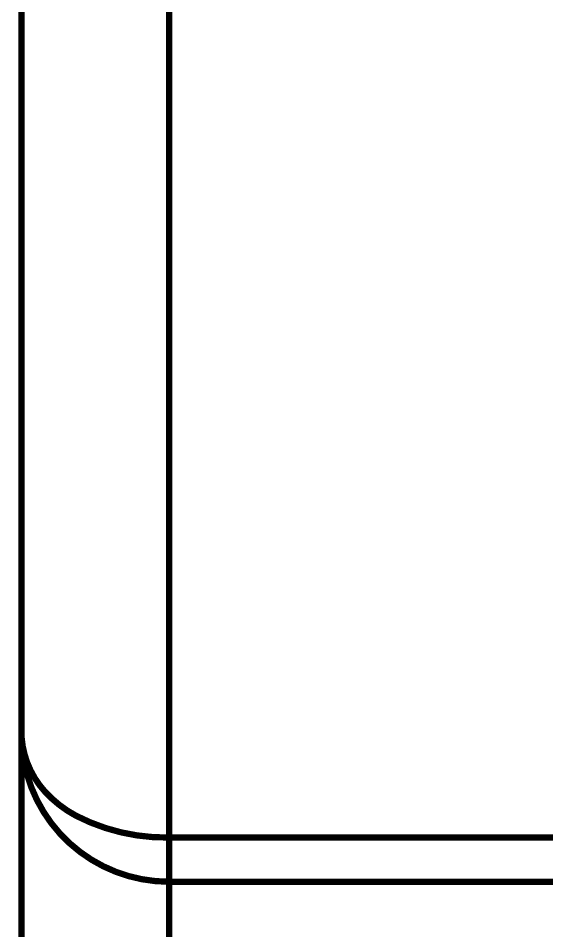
# Model space of a CAD drawing. Header units: inches. Extents: x 0 to 35.2, y -0.7 to 15.9.
# Drawn here: x 33.7515 to 33.7937, y 4.97 to 5.043 of the extents above; entities that cross this region are included whole.
import ezdxf

# ---------------------------------------------------------------- set-up
doc = ezdxf.new("R2010")
doc.units = ezdxf.units.IN
doc.header["$MEASUREMENT"] = 0
doc.layers.add('Dimensions', color=6, linetype='Continuous')

msp = doc.modelspace()

# ---------------------------------------------------------------- linework, layer by layer
at = {"layer": 'Dimensions'}
for points in [[(33.763523, 4.977494, 0.0005, 0.0005, 0), (33.763523, 5.153092, 0.0005, 0.0005, 0)], [(33.751712, 4.986138, 0.0005, 0.0005, 0), (33.751712, 5.149155, 0.0005, 0.0005, 0)], [(33.753596, 4.981165, 0.0005, 0.0005, -0.190016), (33.751712, 4.986138, 0.0005, 0.0005, 0)], [(33.751712, 4.985769, 0.0005, 0.0005, 0), (33.751712, 4.986138, 0.0005, 0.0005, 0)], [(33.751712, 4.954416, 0.0005, 0.0005, 0), (33.751712, 4.985769, 0.0005, 0.0005, 0)], [(33.763523, 4.973958, 0.0005, 0.0005, -0.414214), (33.751712, 4.985769, 0.0005, 0.0005, 0)], [(33.75606, 4.979247, 0.0005, 0.0005, -0.083913), (33.753596, 4.981165, 0.0005, 0.0005, 0)], [(33.763523, 4.977494, 0.0005, 0.0005, -0.1241), (33.75606, 4.979247, 0.0005, 0.0005, 0)], [(33.763523, 4.973958, 0.0005, 0.0005, 0), (33.763523, 4.977494, 0.0005, 0.0005, 0)], [(33.763523, 4.977494, 0.0005, 0.0005, 0), (33.795019, 4.977494, 0.0005, 0.0005, 0)], [(33.763523, 4.973958, 0.0005, 0.0005, 0), (33.891197, 4.973958, 0.0005, 0.0005, 0)], [(33.763523, 4.96612, 0.0005, 0.0005, 0), (33.763523, 4.973958, 0.0005, 0.0005, 0)]]:
    msp.add_lwpolyline(points, format="xyseb", dxfattribs=at)
for points in [[(33.751587, 4.986138, 0.00025, 0.00025, 1), (33.751837, 4.986138, 0.00025, 0.00025, 1)], [(33.751587, 4.986138, 0.00025, 0.00025, 1), (33.751837, 4.986138, 0.00025, 0.00025, 1)], [(33.751587, 4.986138, 0.00025, 0.00025, 1), (33.751837, 4.986138, 0.00025, 0.00025, 1)], [(33.751587, 4.985769, 0.00025, 0.00025, 1), (33.751837, 4.985769, 0.00025, 0.00025, 1)], [(33.751587, 4.985769, 0.00025, 0.00025, 1), (33.751837, 4.985769, 0.00025, 0.00025, 1)], [(33.751587, 4.985769, 0.00025, 0.00025, 1), (33.751837, 4.985769, 0.00025, 0.00025, 1)], [(33.753471, 4.981165, 0.00025, 0.00025, 1), (33.753721, 4.981165, 0.00025, 0.00025, 1)], [(33.753471, 4.981165, 0.00025, 0.00025, 1), (33.753721, 4.981165, 0.00025, 0.00025, 1)], [(33.755935, 4.979247, 0.00025, 0.00025, 1), (33.756185, 4.979247, 0.00025, 0.00025, 1)], [(33.755935, 4.979247, 0.00025, 0.00025, 1), (33.756185, 4.979247, 0.00025, 0.00025, 1)], [(33.763398, 4.977494, 0.00025, 0.00025, 1), (33.763648, 4.977494, 0.00025, 0.00025, 1)], [(33.763398, 4.977494, 0.00025, 0.00025, 1), (33.763648, 4.977494, 0.00025, 0.00025, 1)], [(33.763398, 4.977494, 0.00025, 0.00025, 1), (33.763648, 4.977494, 0.00025, 0.00025, 1)], [(33.763398, 4.977494, 0.00025, 0.00025, 1), (33.763648, 4.977494, 0.00025, 0.00025, 1)], [(33.763398, 4.973958, 0.00025, 0.00025, 1), (33.763648, 4.973958, 0.00025, 0.00025, 1)], [(33.763398, 4.973958, 0.00025, 0.00025, 1), (33.763648, 4.973958, 0.00025, 0.00025, 1)], [(33.763398, 4.973958, 0.00025, 0.00025, 1), (33.763648, 4.973958, 0.00025, 0.00025, 1)], [(33.763398, 4.973958, 0.00025, 0.00025, 1), (33.763648, 4.973958, 0.00025, 0.00025, 1)]]:
    msp.add_lwpolyline(points, format="xyseb", close=True, dxfattribs=at)

doc.saveas('drawing.dxf')
